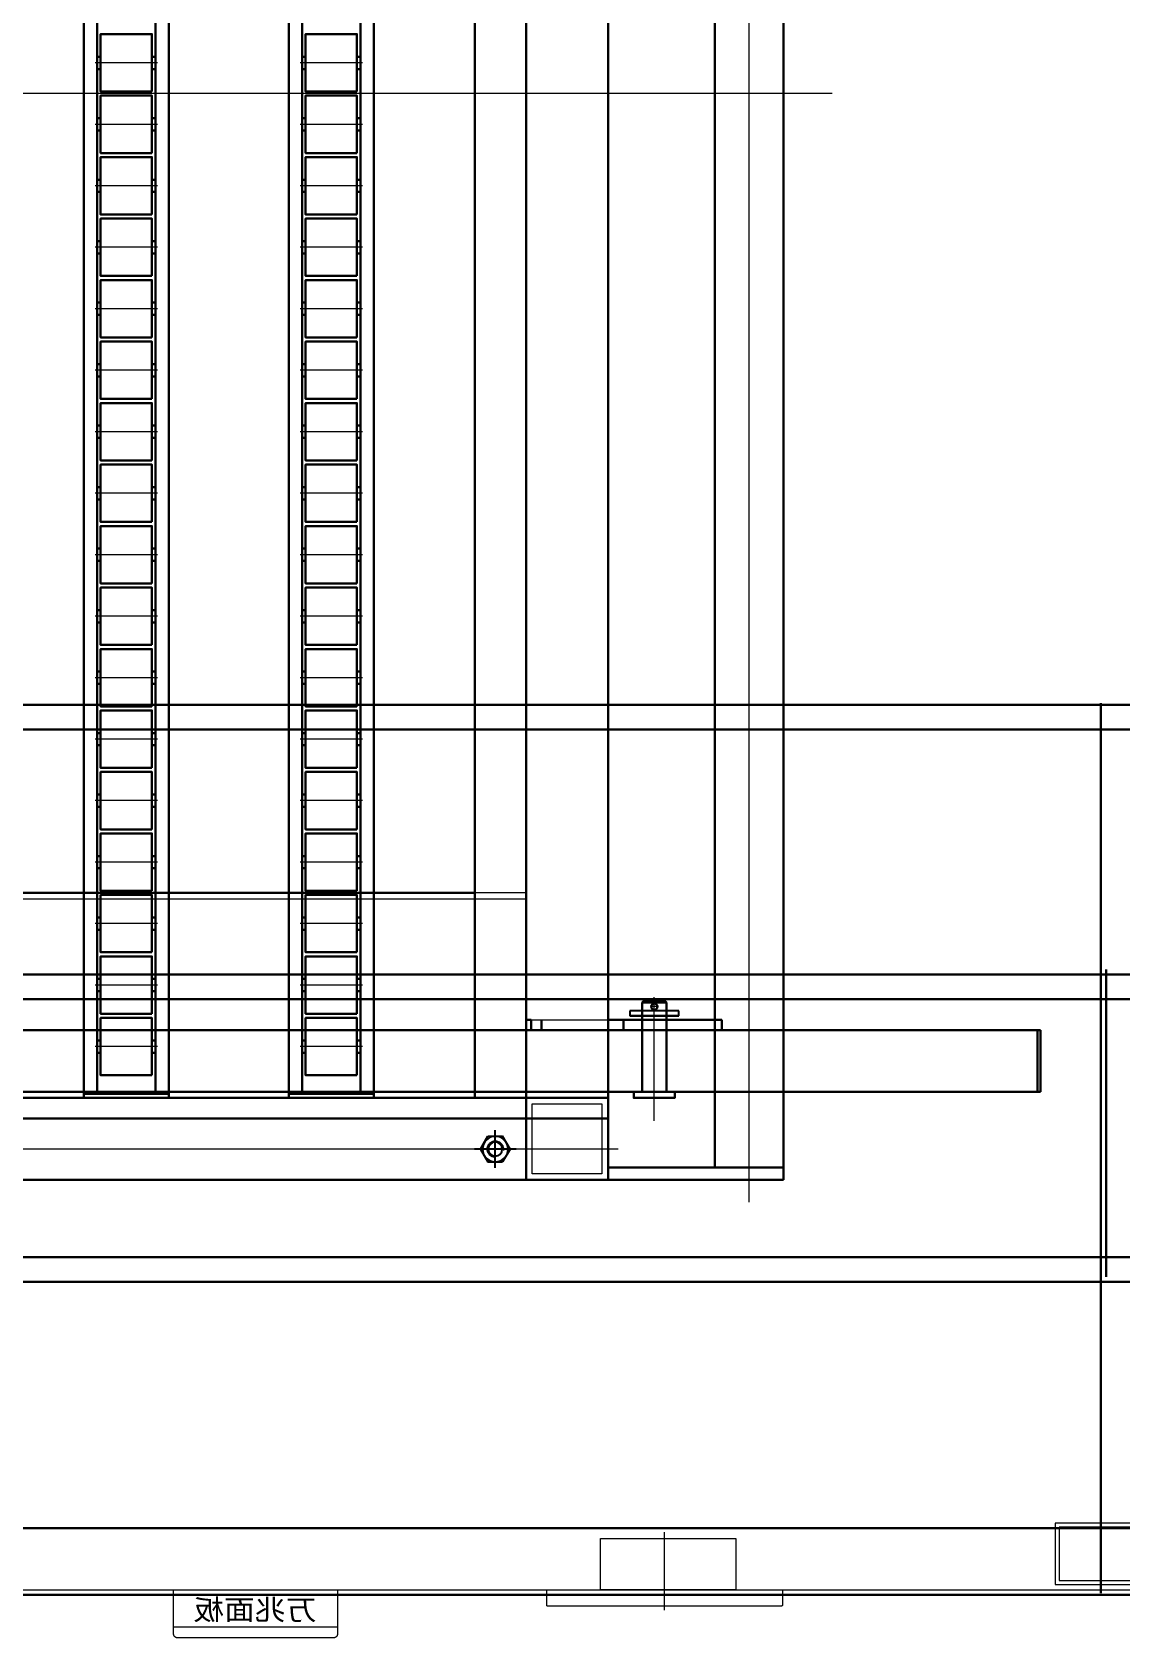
# Model space of a CAD drawing. Extents: x 539033 to 804858, y 468425 to 1263560.
# Drawn here: x 763970 to 764501, y 492339 to 493123 of the extents above; entities that cross this region are included whole.
import ezdxf

# ---------------------------------------------------------------- set-up
doc = ezdxf.new("R2010")
doc.units = 0
doc.header["$LTSCALE"] = 1000
doc.header["$MEASUREMENT"] = 0
for name, pattern in [('0', [0, 0]), ('ACAD_ISO02W100', [15, 12, -3]), ('ACAD_ISO04W100', [30, 24, -3, 0, -3]), ('ACAD_ISO05W100', [33, 24, -3, 0, -3, 0, -3]), ('ACAD_ISO10W100', [18.5, 12, -3, 0.5, -3]), ('DASHDOT', [25.4, 12.7, -6.35, 0, -6.35]), ('SOLID', [0])]:
    doc.linetypes.add(name, pattern=pattern)
doc.layers.get('0').update_dxf_attribs({"linetype": 'CONTINUOUS'})
doc.layers.add('1', color=1, linetype='DASHDOT')
for name, color, linetype, lineweight in [('3', 7, 'ACAD_ISO04W100', 15), ('中心线', 1, 'ACAD_ISO10W100', 15), ('双点划线', 7, 'ACAD_ISO05W100', 15), ('标注', 7, 'SOLID', 15), ('点划线', 1, 'ACAD_ISO04W100', 15), ('粗实线', 7, '0', 30), ('虚线', 6, 'ACAD_ISO02W100', 18)]:
    doc.layers.add(name, color=color, linetype=linetype, lineweight=lineweight)
doc.styles.add('标准', font='', dxfattribs={"width": 0.667})
doc.styles.get('标准').set_extended_font_data('FangSong_GB2312')

# ---------------------------------------------------------------- blocks, each defined once
blk = doc.blocks.new('A$C513352F2')
at = {"layer": '点划线'}
blk.add_line((68.9, 0), (68.9, 1086.91), dxfattribs=at)
at = {"layer": '粗实线', "color": 5}
for p, q in [((85.65, 1070.94), (85.65, 10.94)), ((52.15, 1064.94), (52.15, 16.94)), ((0, 16.94), (85.65, 16.94)), ((0, 10.94), (85.65, 10.94))]:
    blk.add_line(p, q, dxfattribs=at)
blk = doc.blocks.new('A$C458447FD')
for p, q in [((176.44, 100.14), (176.44, 102.64)), ((176.44, 102.64), (200.44, 102.64)), ((200.44, 102.64), (200.44, 100.14)), ((258.84, 35.14), (262.43, 41.37)), ((269.62, 41.37), (262.43, 41.37)), ((273.22, 35.14), (269.62, 41.37)), ((258.84, 35.14), (262.43, 28.91)), ((273.22, 35.14), (269.62, 28.91)), ((269.62, 28.91), (262.43, 28.91))]:
    blk.add_line(p, q)
for radius in [6.23, 3.4]:
    blk.add_circle((266.03, 35.14), radius)
at = {"layer": '1', "linetype": 'DASHDOT'}
for p, q in [((266.03, 25.91), (266.03, 44.37)), ((255.84, 35.14), (276.22, 35.14))]:
    blk.add_line(p, q, dxfattribs=at)
at = {"layer": '3'}
blk.add_arc((266.03, 35.14), 4, 270, 190, dxfattribs=at)
at = {"layer": '点划线'}
for p, q in [((330.83, 565.14), (361.27, 565.14)), ((430.83, 565.14), (461.27, 565.14)), ((101.68, 550.14), (1459.06, 550.14)), ((330.83, 535.14), (361.27, 535.14)), ((430.83, 535.14), (461.27, 535.14)), ((330.83, 505.14), (361.27, 505.14)), ((430.83, 505.14), (461.27, 505.14)), ((330.83, 475.14), (361.27, 475.14)), ((430.83, 475.14), (461.27, 475.14)), ((330.83, 445.14), (361.27, 445.14)), ((430.83, 445.14), (461.27, 445.14)), ((330.83, 415.14), (361.27, 415.14)), ((430.83, 415.14), (461.27, 415.14)), ((330.83, 385.14), (361.27, 385.14)), ((430.83, 385.14), (461.27, 385.14)), ((330.83, 355.14), (361.27, 355.14)), ((430.83, 355.14), (461.27, 355.14)), ((330.83, 325.14), (361.27, 325.14)), ((430.83, 325.14), (461.27, 325.14)), ((330.83, 295.14), (361.27, 295.14)), ((430.83, 295.14), (461.27, 295.14)), ((330.83, 265.14), (361.27, 265.14)), ((430.83, 265.14), (461.27, 265.14)), ((330.83, 235.14), (361.27, 235.14)), ((430.83, 235.14), (461.27, 235.14)), ((330.83, 205.14), (361.27, 205.14)), ((430.83, 205.14), (461.27, 205.14)), ((330.83, 175.14), (361.27, 175.14)), ((430.83, 175.14), (461.27, 175.14)), ((330.83, 145.14), (361.27, 145.14)), ((430.83, 145.14), (461.27, 145.14)), ((330.83, 115.14), (361.27, 115.14)), ((430.83, 115.14), (461.27, 115.14)), ((186.36, 104.64), (190.38, 104.64)), ((188.44, 48.87), (188.44, 109.31)), ((330.83, 85.14), (361.27, 85.14)), ((430.83, 85.14), (461.27, 85.14)), ((206.04, 35.14), (1376.79, 35.14))]:
    blk.add_line(p, q, dxfattribs=at)
at = {"layer": '粗实线'}
for p, q in [((251.03, 1040.14), (251.03, 60.14)), ((276.03, 160.14), (776.03, 160.14)), ((182.44, 106.64), (183.44, 107.64)), ((182.44, 63.14), (182.44, 106.64)), ((182.44, 106.64), (194.44, 106.64)), ((193.44, 107.64), (183.44, 107.64)), ((193.44, 107.64), (194.44, 106.64)), ((194.44, 63.14), (194.44, 106.64)), ((155.54, 93.14), (155.54, 98.14)), ((211.03, 98.14), (155.54, 98.14)), ((200.44, 100.14), (176.44, 100.14)), ((203.44, 93.14), (203.44, 98.14)), ((243.45, 93.14), (243.45, 98.14)), ((248.45, 98.14), (251.03, 98.14)), ((248.45, 93.14), (248.45, 98.14)), ((0, 63.14), (0, 93.14)), ((1118.6, 93.14), (0, 93.14)), ((1.5, 63.14), (1.5, 93.14)), ((1109.83, 63.14), (0, 63.14)), ((1321.03, 60.14), (251.03, 60.14)), ((211.03, 50.14), (1361.03, 50.14))]:
    blk.add_line(p, q, dxfattribs=at)
at = {"layer": '粗实线', "color": 2}
blk.add_line((276.03, 1040.14), (276.03, 60.14), dxfattribs=at)
at = {"layer": '粗实线', "color": 4}
for p, q in [((325.28, 1040.14), (325.28, 60.14)), ((331.78, 1038.14), (331.78, 62.14)), ((360.28, 1038.14), (360.28, 62.14)), ((366.78, 1040.14), (366.78, 60.14)), ((425.28, 1040.14), (425.28, 60.14)), ((431.78, 1038.14), (431.78, 62.14)), ((460.28, 1038.14), (460.28, 62.14)), ((466.78, 1040.14), (466.78, 60.14)), ((325.28, 62.14), (366.78, 62.14)), ((325.28, 60.14), (366.78, 60.14)), ((425.28, 62.14), (466.78, 62.14)), ((425.28, 60.14), (466.78, 60.14))]:
    blk.add_line(p, q, dxfattribs=at)
at = {"layer": '粗实线', "color": 3}
for p, q in [((333.53, 568.14), (331.78, 568.14)), ((331.78, 568.14), (331.78, 562.14)), ((358.53, 568.14), (360.28, 568.14)), ((360.28, 568.14), (360.28, 562.14)), ((433.53, 568.14), (431.78, 568.14)), ((431.78, 568.14), (431.78, 562.14)), ((458.53, 568.14), (460.28, 568.14)), ((460.28, 568.14), (460.28, 562.14)), ((333.53, 562.14), (331.78, 562.14)), ((358.53, 562.14), (360.28, 562.14)), ((433.53, 562.14), (431.78, 562.14)), ((458.53, 562.14), (460.28, 562.14)), ((333.53, 538.14), (331.78, 538.14)), ((331.78, 538.14), (331.78, 532.14)), ((358.53, 538.14), (360.28, 538.14)), ((360.28, 538.14), (360.28, 532.14)), ((433.53, 538.14), (431.78, 538.14)), ((431.78, 538.14), (431.78, 532.14)), ((458.53, 538.14), (460.28, 538.14)), ((460.28, 538.14), (460.28, 532.14)), ((333.53, 532.14), (331.78, 532.14)), ((358.53, 532.14), (360.28, 532.14)), ((433.53, 532.14), (431.78, 532.14)), ((458.53, 532.14), (460.28, 532.14)), ((333.53, 508.14), (331.78, 508.14)), ((331.78, 508.14), (331.78, 502.14)), ((333.53, 502.14), (331.78, 502.14)), ((358.53, 508.14), (360.28, 508.14)), ((358.53, 502.14), (360.28, 502.14)), ((360.28, 508.14), (360.28, 502.14)), ((433.53, 508.14), (431.78, 508.14)), ((431.78, 508.14), (431.78, 502.14)), ((433.53, 502.14), (431.78, 502.14)), ((458.53, 508.14), (460.28, 508.14)), ((458.53, 502.14), (460.28, 502.14)), ((460.28, 508.14), (460.28, 502.14)), ((333.53, 478.14), (331.78, 478.14)), ((331.78, 478.14), (331.78, 472.14)), ((358.53, 478.14), (360.28, 478.14)), ((360.28, 478.14), (360.28, 472.14)), ((433.53, 478.14), (431.78, 478.14)), ((431.78, 478.14), (431.78, 472.14)), ((458.53, 478.14), (460.28, 478.14)), ((460.28, 478.14), (460.28, 472.14)), ((333.53, 472.14), (331.78, 472.14)), ((358.53, 472.14), (360.28, 472.14)), ((433.53, 472.14), (431.78, 472.14)), ((458.53, 472.14), (460.28, 472.14)), ((333.53, 448.14), (331.78, 448.14)), ((331.78, 448.14), (331.78, 442.14)), ((358.53, 448.14), (360.28, 448.14)), ((360.28, 448.14), (360.28, 442.14)), ((433.53, 448.14), (431.78, 448.14)), ((431.78, 448.14), (431.78, 442.14)), ((458.53, 448.14), (460.28, 448.14)), ((460.28, 448.14), (460.28, 442.14)), ((333.53, 442.14), (331.78, 442.14)), ((358.53, 442.14), (360.28, 442.14)), ((433.53, 442.14), (431.78, 442.14)), ((458.53, 442.14), (460.28, 442.14)), ((333.53, 418.14), (331.78, 418.14)), ((331.78, 418.14), (331.78, 412.14)), ((358.53, 418.14), (360.28, 418.14)), ((360.28, 418.14), (360.28, 412.14)), ((433.53, 418.14), (431.78, 418.14)), ((431.78, 418.14), (431.78, 412.14)), ((458.53, 418.14), (460.28, 418.14)), ((460.28, 418.14), (460.28, 412.14)), ((333.53, 412.14), (331.78, 412.14)), ((358.53, 412.14), (360.28, 412.14)), ((433.53, 412.14), (431.78, 412.14)), ((458.53, 412.14), (460.28, 412.14)), ((333.53, 388.14), (331.78, 388.14)), ((331.78, 388.14), (331.78, 382.14)), ((358.53, 388.14), (360.28, 388.14)), ((360.28, 388.14), (360.28, 382.14)), ((433.53, 388.14), (431.78, 388.14)), ((431.78, 388.14), (431.78, 382.14)), ((458.53, 388.14), (460.28, 388.14)), ((460.28, 388.14), (460.28, 382.14)), ((333.53, 382.14), (331.78, 382.14)), ((358.53, 382.14), (360.28, 382.14)), ((433.53, 382.14), (431.78, 382.14)), ((458.53, 382.14), (460.28, 382.14)), ((333.53, 358.14), (331.78, 358.14)), ((331.78, 358.14), (331.78, 352.14)), ((358.53, 358.14), (360.28, 358.14)), ((360.28, 358.14), (360.28, 352.14)), ((433.53, 358.14), (431.78, 358.14)), ((431.78, 358.14), (431.78, 352.14)), ((458.53, 358.14), (460.28, 358.14)), ((460.28, 358.14), (460.28, 352.14)), ((333.53, 352.14), (331.78, 352.14)), ((358.53, 352.14), (360.28, 352.14)), ((433.53, 352.14), (431.78, 352.14)), ((458.53, 352.14), (460.28, 352.14)), ((333.53, 328.14), (331.78, 328.14)), ((331.78, 328.14), (331.78, 322.14)), ((333.53, 322.14), (331.78, 322.14)), ((358.53, 328.14), (360.28, 328.14)), ((358.53, 322.14), (360.28, 322.14)), ((360.28, 328.14), (360.28, 322.14)), ((433.53, 328.14), (431.78, 328.14)), ((431.78, 328.14), (431.78, 322.14)), ((433.53, 322.14), (431.78, 322.14)), ((458.53, 328.14), (460.28, 328.14)), ((458.53, 322.14), (460.28, 322.14)), ((460.28, 328.14), (460.28, 322.14)), ((333.53, 298.14), (331.78, 298.14)), ((331.78, 298.14), (331.78, 292.14)), ((358.53, 298.14), (360.28, 298.14)), ((360.28, 298.14), (360.28, 292.14)), ((433.53, 298.14), (431.78, 298.14)), ((431.78, 298.14), (431.78, 292.14)), ((458.53, 298.14), (460.28, 298.14)), ((460.28, 298.14), (460.28, 292.14)), ((333.53, 292.14), (331.78, 292.14)), ((358.53, 292.14), (360.28, 292.14)), ((433.53, 292.14), (431.78, 292.14)), ((458.53, 292.14), (460.28, 292.14)), ((333.53, 268.14), (331.78, 268.14)), ((331.78, 268.14), (331.78, 262.14)), ((358.53, 268.14), (360.28, 268.14)), ((360.28, 268.14), (360.28, 262.14)), ((433.53, 268.14), (431.78, 268.14)), ((431.78, 268.14), (431.78, 262.14)), ((458.53, 268.14), (460.28, 268.14)), ((460.28, 268.14), (460.28, 262.14)), ((333.53, 262.14), (331.78, 262.14)), ((358.53, 262.14), (360.28, 262.14)), ((433.53, 262.14), (431.78, 262.14)), ((458.53, 262.14), (460.28, 262.14)), ((333.53, 238.14), (331.78, 238.14)), ((331.78, 238.14), (331.78, 232.14)), ((358.53, 238.14), (360.28, 238.14)), ((360.28, 238.14), (360.28, 232.14)), ((433.53, 238.14), (431.78, 238.14)), ((431.78, 238.14), (431.78, 232.14)), ((458.53, 238.14), (460.28, 238.14)), ((460.28, 238.14), (460.28, 232.14)), ((333.53, 232.14), (331.78, 232.14)), ((358.53, 232.14), (360.28, 232.14)), ((433.53, 232.14), (431.78, 232.14)), ((458.53, 232.14), (460.28, 232.14)), ((333.53, 208.14), (331.78, 208.14)), ((331.78, 208.14), (331.78, 202.14)), ((358.53, 208.14), (360.28, 208.14)), ((360.28, 208.14), (360.28, 202.14)), ((433.53, 208.14), (431.78, 208.14)), ((431.78, 208.14), (431.78, 202.14)), ((458.53, 208.14), (460.28, 208.14)), ((460.28, 208.14), (460.28, 202.14)), ((333.53, 202.14), (331.78, 202.14)), ((358.53, 202.14), (360.28, 202.14)), ((433.53, 202.14), (431.78, 202.14)), ((458.53, 202.14), (460.28, 202.14)), ((333.53, 178.14), (331.78, 178.14)), ((331.78, 178.14), (331.78, 172.14)), ((358.53, 178.14), (360.28, 178.14)), ((360.28, 178.14), (360.28, 172.14)), ((433.53, 178.14), (431.78, 178.14)), ((431.78, 178.14), (431.78, 172.14)), ((458.53, 178.14), (460.28, 178.14)), ((460.28, 178.14), (460.28, 172.14)), ((333.53, 172.14), (331.78, 172.14)), ((358.53, 172.14), (360.28, 172.14)), ((433.53, 172.14), (431.78, 172.14)), ((458.53, 172.14), (460.28, 172.14)), ((333.53, 148.14), (331.78, 148.14)), ((331.78, 148.14), (331.78, 142.14)), ((333.53, 142.14), (331.78, 142.14)), ((358.53, 148.14), (360.28, 148.14)), ((358.53, 142.14), (360.28, 142.14)), ((360.28, 148.14), (360.28, 142.14)), ((433.53, 148.14), (431.78, 148.14)), ((431.78, 148.14), (431.78, 142.14)), ((433.53, 142.14), (431.78, 142.14)), ((458.53, 148.14), (460.28, 148.14)), ((458.53, 142.14), (460.28, 142.14)), ((460.28, 148.14), (460.28, 142.14)), ((333.53, 118.14), (331.78, 118.14)), ((331.78, 118.14), (331.78, 112.14)), ((358.53, 118.14), (360.28, 118.14)), ((360.28, 118.14), (360.28, 112.14)), ((433.53, 118.14), (431.78, 118.14)), ((431.78, 118.14), (431.78, 112.14)), ((458.53, 118.14), (460.28, 118.14)), ((460.28, 118.14), (460.28, 112.14)), ((333.53, 112.14), (331.78, 112.14)), ((358.53, 112.14), (360.28, 112.14)), ((433.53, 112.14), (431.78, 112.14)), ((458.53, 112.14), (460.28, 112.14)), ((333.53, 88.14), (331.78, 88.14)), ((331.78, 88.14), (331.78, 82.14)), ((358.53, 88.14), (360.28, 88.14)), ((360.28, 88.14), (360.28, 82.14)), ((433.53, 88.14), (431.78, 88.14)), ((431.78, 88.14), (431.78, 82.14)), ((458.53, 88.14), (460.28, 88.14)), ((460.28, 88.14), (460.28, 82.14)), ((333.53, 82.14), (331.78, 82.14)), ((358.53, 82.14), (360.28, 82.14)), ((433.53, 82.14), (431.78, 82.14)), ((458.53, 82.14), (460.28, 82.14))]:
    blk.add_line(p, q, dxfattribs=at)
at = {"layer": '粗实线'}
for points in [[(211.03, 20.14), (1361.03, 20.14), (1361.03, 1080.14), (211.03, 1080.14)], [(251.03, 60.14), (211.03, 60.14), (211.03, 20.14), (251.03, 20.14)]]:
    blk.add_lwpolyline(points, close=True, dxfattribs=at)
at = {"layer": '粗实线', "color": 3}
for points in [[(333.53, 551.14), (358.53, 551.14), (358.53, 579.14), (333.53, 579.14)], [(433.53, 551.14), (458.53, 551.14), (458.53, 579.14), (433.53, 579.14)], [(333.53, 521.14), (358.53, 521.14), (358.53, 549.14), (333.53, 549.14)], [(433.53, 521.14), (458.53, 521.14), (458.53, 549.14), (433.53, 549.14)], [(333.53, 491.14), (358.53, 491.14), (358.53, 519.14), (333.53, 519.14)], [(433.53, 491.14), (458.53, 491.14), (458.53, 519.14), (433.53, 519.14)], [(333.53, 461.14), (358.53, 461.14), (358.53, 489.14), (333.53, 489.14)], [(433.53, 461.14), (458.53, 461.14), (458.53, 489.14), (433.53, 489.14)], [(333.53, 431.14), (358.53, 431.14), (358.53, 459.14), (333.53, 459.14)], [(433.53, 431.14), (458.53, 431.14), (458.53, 459.14), (433.53, 459.14)], [(333.53, 401.14), (358.53, 401.14), (358.53, 429.14), (333.53, 429.14)], [(433.53, 401.14), (458.53, 401.14), (458.53, 429.14), (433.53, 429.14)], [(333.53, 371.14), (358.53, 371.14), (358.53, 399.14), (333.53, 399.14)], [(433.53, 371.14), (458.53, 371.14), (458.53, 399.14), (433.53, 399.14)], [(333.53, 341.14), (358.53, 341.14), (358.53, 369.14), (333.53, 369.14)], [(433.53, 341.14), (458.53, 341.14), (458.53, 369.14), (433.53, 369.14)], [(333.53, 311.14), (358.53, 311.14), (358.53, 339.14), (333.53, 339.14)], [(433.53, 311.14), (458.53, 311.14), (458.53, 339.14), (433.53, 339.14)], [(333.53, 281.14), (358.53, 281.14), (358.53, 309.14), (333.53, 309.14)], [(433.53, 281.14), (458.53, 281.14), (458.53, 309.14), (433.53, 309.14)], [(333.53, 251.14), (358.53, 251.14), (358.53, 279.14), (333.53, 279.14)], [(433.53, 251.14), (458.53, 251.14), (458.53, 279.14), (433.53, 279.14)], [(333.53, 221.14), (358.53, 221.14), (358.53, 249.14), (333.53, 249.14)], [(433.53, 221.14), (458.53, 221.14), (458.53, 249.14), (433.53, 249.14)], [(333.53, 191.14), (358.53, 191.14), (358.53, 219.14), (333.53, 219.14)], [(433.53, 191.14), (458.53, 191.14), (458.53, 219.14), (433.53, 219.14)], [(333.53, 161.14), (358.53, 161.14), (358.53, 189.14), (333.53, 189.14)], [(433.53, 161.14), (458.53, 161.14), (458.53, 189.14), (433.53, 189.14)], [(333.53, 131.14), (358.53, 131.14), (358.53, 159.14), (333.53, 159.14)], [(433.53, 131.14), (458.53, 131.14), (458.53, 159.14), (433.53, 159.14)], [(333.53, 101.14), (358.53, 101.14), (358.53, 129.14), (333.53, 129.14)], [(433.53, 101.14), (458.53, 101.14), (458.53, 129.14), (433.53, 129.14)], [(333.53, 71.14), (358.53, 71.14), (358.53, 99.14), (333.53, 99.14)], [(433.53, 71.14), (458.53, 71.14), (458.53, 99.14), (433.53, 99.14)]]:
    blk.add_lwpolyline(points, close=True, dxfattribs=at)
at = {"layer": '粗实线', "color": 4}
blk.add_lwpolyline([(198.44, 63.14), (198.44, 60.14), (178.44, 60.14), (178.44, 63.14)], close=True, dxfattribs=at)
at = {"layer": '粗实线'}
blk.add_circle((188.44, 104.64), 1.5, dxfattribs=at)
at = {"layer": '虚线'}
for p, q in [((251.03, 160.14), (276.03, 160.14)), ((251.03, 157.14), (1321.03, 157.14)), ((251.03, 98.14), (211.03, 98.14))]:
    blk.add_line(p, q, dxfattribs=at)
blk.add_lwpolyline([(248.03, 57.14), (214.03, 57.14), (214.03, 23.14), (248.03, 23.14)], close=True, dxfattribs=at)
at = {"layer": '标注', "xscale": -1}
blk.add_blockref('A$C513352F2', (211.03, 9.2), dxfattribs=at)
blk = doc.blocks.new('A$C6194237F')
at = {"layer": '虚线', "color": 2, "ltscale": 100}
for points in [[(0, 0), (50, 0), (50, 30), (0, 30)], [(2, 2), (48, 2), (48, 28), (2, 28)]]:
    blk.add_lwpolyline(points, close=True, dxfattribs=at)
blk = doc.blocks.new('A$C79CB2A9E')
at = {"layer": '中心线', "color": 1, "ltscale": 100}
blk.add_line((57.5, 0), (57.5, 38.02), dxfattribs=at)
at = {"layer": '双点划线', "color": 4, "ltscale": 100}
blk.add_lwpolyline([(22.73, 35), (22.73, 10), (88.73, 10), (88.73, 35)], close=True, dxfattribs=at)
blk.add_lwpolyline([(0.5, 2), (114.5, 2, 0.414214), (115, 2.5), (115, 10), (0, 10), (0, 2.5, 0.414214)], format="xyb", close=True, dxfattribs=at)
blk = doc.blocks.new('A$C5FBC7258')
at = {"layer": '双点划线', "color": 4, "ltscale": 100}
for p, q in [((80, 23.5), (0, 23.5)), ((80, 5.47), (0, 5.47))]:
    blk.add_line(p, q, dxfattribs=at)
blk.add_lwpolyline([(0, 23.5), (0, 2, 0.414214), (2, 0), (78, 0, 0.414214), (80, 2), (80, 23.5)], format="xyb", dxfattribs=at)
at = {"layer": '双点划线', "color": 4, "ltscale": 100, "insert": (10.33, 7.6), "char_height": 10, "width": 252.8375, "attachment_point": 7, "style": '标准'}
blk.add_mtext('{\\W1.1;万兆面板}', dxfattribs=at)

msp = doc.modelspace()

# ---------------------------------------------------------------- linework, layer by layer
at = {"layer": '粗实线', "color": 253, "ltscale": 100}
for p, q in [((753594.71, 492794.49), (766090.93, 492794.49)), ((764490.94, 492361.01), (764490.94, 492795.28)), ((753594.71, 492782.49), (766090.93, 492782.49)), ((764493.66, 492665.42), (764493.66, 492515.42)), ((753594.71, 492662.92), (766091.35, 492662.92)), ((753594.71, 492650.92), (766091.35, 492650.92)), ((753594.71, 492524.92), (766091.35, 492524.92)), ((753594.71, 492512.92), (766091.35, 492512.92)), ((753594.71, 492392.68), (766041.35, 492392.72)), ((753594.71, 492360.22), (766091.35, 492360.22))]:
    msp.add_line(p, q, dxfattribs=at)
at = {"layer": '虚线', "color": 253, "ltscale": 100}
msp.add_line((753594.71, 492362.72), (766091.35, 492362.72), dxfattribs=at)

# ---------------------------------------------------------------- block references
at = {"color": 253, "ltscale": 100, "xscale": -1}
msp.add_blockref('A$C458447FD', (764461.62, 492542.58), dxfattribs=at)
at = {"layer": '粗实线', "color": 253, "ltscale": 100, "xscale": -1}
for name, p in [('A$C79CB2A9E', (764335.69, 492352.72)), ('A$C5FBC7258', (764118.66, 492339.22))]:
    msp.add_blockref(name, p, dxfattribs=at)
at = {"layer": '粗实线', "color": 253, "ltscale": 100, "rotation": 180}
msp.add_blockref('A$C6194237F', (764518.66, 492395.22), dxfattribs=at)

doc.saveas('drawing.dxf')
